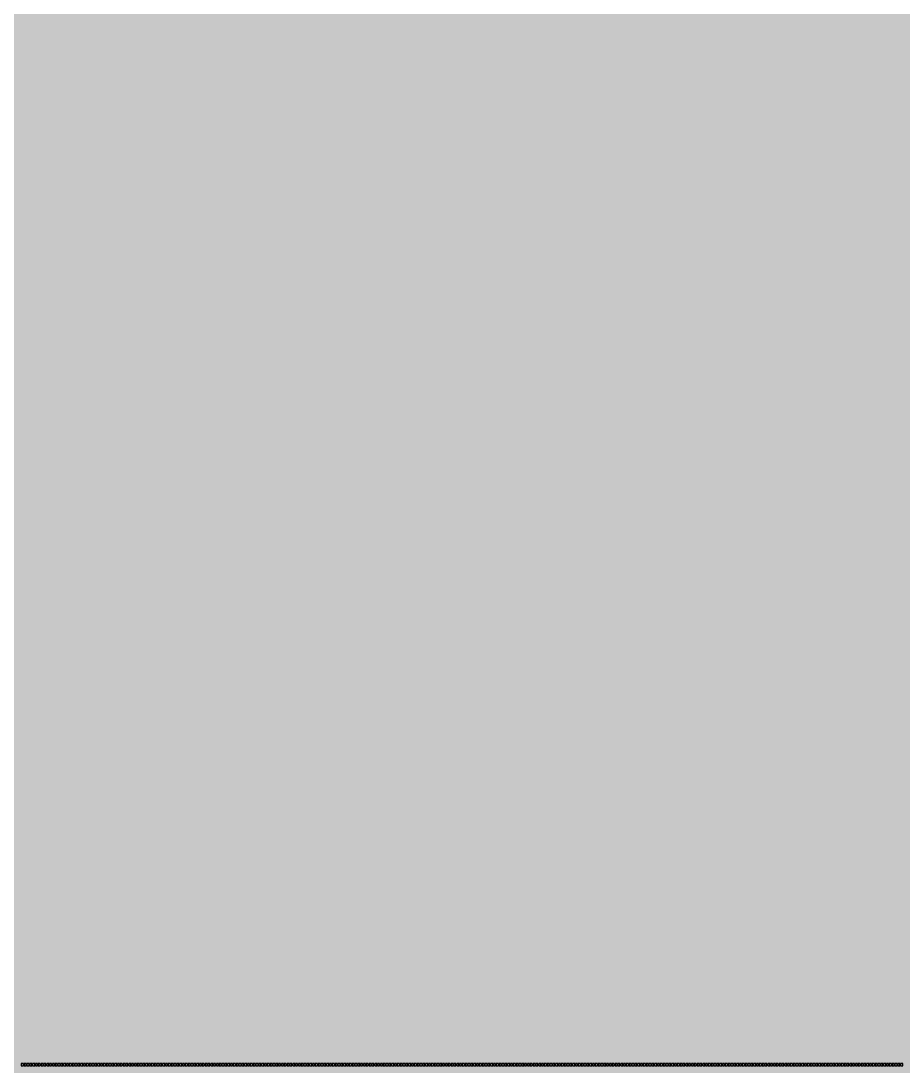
# Model space of a CAD drawing. Header units: inches. Extents: x 0 to 114300, y 0 to 114300.
# Drawn here: x 30996 to 32244, y 40146 to 41625 of the extents above; entities that cross this region are included whole.
import ezdxf

# ---------------------------------------------------------------- set-up
doc = ezdxf.new("R2010")
doc.units = ezdxf.units.IN
doc.header["$MEASUREMENT"] = 0

msp = doc.modelspace()

# ---------------------------------------------------------------- hatches: boundary and pattern name
h = msp.add_hatch()
h.set_pattern_fill('ANSI31', color=256, scale=100)
h.set_pattern_definition([(45, (-3636.992, -6350), (-8.8388348, 8.8388348), [])])
h.paths.add_polyline_path([(114300, 0), (0, 0), (0, 114300), (114300, 114300)])
edge = h.paths.add_edge_path(flags=16)
edge.add_arc((57150, 57150), 50800, 288.35844, 529.79531, ccw=False)
edge.add_line((73150, 8935.5), (41150, 8935.5))
edge.add_arc((57150, 57150), 50800, 190.20469, 251.64156, ccw=False)
edge.add_arc((57150, 57150), 50800, 169.79531, 190.20469, ccw=False)

# ---------------------------------------------------------------- linework, layer by layer
for points in [[(30999.9, 40146.5), (30999.9, 40149.5), (30996.9, 40149.5), (30996.9, 40146.5)], [(31003.9, 40146.5), (31003.9, 40149.5), (31000.9, 40149.5), (31000.9, 40146.5)], [(31007.9, 40146.5), (31007.9, 40149.5), (31004.9, 40149.5), (31004.9, 40146.5)], [(31011.9, 40146.5), (31011.9, 40149.5), (31008.9, 40149.5), (31008.9, 40146.5)], [(31015.9, 40146.5), (31015.9, 40149.5), (31012.9, 40149.5), (31012.9, 40146.5)], [(31019.9, 40146.5), (31019.9, 40149.5), (31016.9, 40149.5), (31016.9, 40146.5)], [(31023.9, 40146.5), (31023.9, 40149.5), (31020.9, 40149.5), (31020.9, 40146.5)], [(31027.9, 40146.5), (31027.9, 40149.5), (31024.9, 40149.5), (31024.9, 40146.5)], [(31031.9, 40146.5), (31031.9, 40149.5), (31028.9, 40149.5), (31028.9, 40146.5)], [(31035.9, 40146.5), (31035.9, 40149.5), (31032.9, 40149.5), (31032.9, 40146.5)], [(31039.9, 40146.5), (31039.9, 40149.5), (31036.9, 40149.5), (31036.9, 40146.5)], [(31043.9, 40146.5), (31043.9, 40149.5), (31040.9, 40149.5), (31040.9, 40146.5)], [(31047.9, 40146.5), (31047.9, 40149.5), (31044.9, 40149.5), (31044.9, 40146.5)], [(31051.9, 40146.5), (31051.9, 40149.5), (31048.9, 40149.5), (31048.9, 40146.5)], [(31055.9, 40146.5), (31055.9, 40149.5), (31052.9, 40149.5), (31052.9, 40146.5)], [(31059.9, 40146.5), (31059.9, 40149.5), (31056.9, 40149.5), (31056.9, 40146.5)], [(31063.9, 40146.5), (31063.9, 40149.5), (31060.9, 40149.5), (31060.9, 40146.5)], [(31067.9, 40146.5), (31067.9, 40149.5), (31064.9, 40149.5), (31064.9, 40146.5)], [(31071.9, 40146.5), (31071.9, 40149.5), (31068.9, 40149.5), (31068.9, 40146.5)], [(31075.9, 40146.5), (31075.9, 40149.5), (31072.9, 40149.5), (31072.9, 40146.5)], [(31079.9, 40146.5), (31079.9, 40149.5), (31076.9, 40149.5), (31076.9, 40146.5)], [(31083.9, 40146.5), (31083.9, 40149.5), (31080.9, 40149.5), (31080.9, 40146.5)], [(31087.9, 40146.5), (31087.9, 40149.5), (31084.9, 40149.5), (31084.9, 40146.5)], [(31091.9, 40146.5), (31091.9, 40149.5), (31088.9, 40149.5), (31088.9, 40146.5)], [(31095.9, 40146.5), (31095.9, 40149.5), (31092.9, 40149.5), (31092.9, 40146.5)], [(31099.9, 40146.5), (31099.9, 40149.5), (31096.9, 40149.5), (31096.9, 40146.5)], [(31103.9, 40146.5), (31103.9, 40149.5), (31100.9, 40149.5), (31100.9, 40146.5)], [(31107.9, 40146.5), (31107.9, 40149.5), (31104.9, 40149.5), (31104.9, 40146.5)], [(31111.9, 40146.5), (31111.9, 40149.5), (31108.9, 40149.5), (31108.9, 40146.5)], [(31115.9, 40146.5), (31115.9, 40149.5), (31112.9, 40149.5), (31112.9, 40146.5)], [(31119.9, 40146.5), (31119.9, 40149.5), (31116.9, 40149.5), (31116.9, 40146.5)], [(31123.9, 40146.5), (31123.9, 40149.5), (31120.9, 40149.5), (31120.9, 40146.5)], [(31127.9, 40146.5), (31127.9, 40149.5), (31124.9, 40149.5), (31124.9, 40146.5)], [(31131.9, 40146.5), (31131.9, 40149.5), (31128.9, 40149.5), (31128.9, 40146.5)], [(31135.9, 40146.5), (31135.9, 40149.5), (31132.9, 40149.5), (31132.9, 40146.5)], [(31139.9, 40146.5), (31139.9, 40149.5), (31136.9, 40149.5), (31136.9, 40146.5)], [(31143.9, 40146.5), (31143.9, 40149.5), (31140.9, 40149.5), (31140.9, 40146.5)], [(31147.9, 40146.5), (31147.9, 40149.5), (31144.9, 40149.5), (31144.9, 40146.5)], [(31151.9, 40146.5), (31151.9, 40149.5), (31148.9, 40149.5), (31148.9, 40146.5)], [(31155.9, 40146.5), (31155.9, 40149.5), (31152.9, 40149.5), (31152.9, 40146.5)], [(31159.9, 40146.5), (31159.9, 40149.5), (31156.9, 40149.5), (31156.9, 40146.5)], [(31163.9, 40146.5), (31163.9, 40149.5), (31160.9, 40149.5), (31160.9, 40146.5)], [(31167.9, 40146.5), (31167.9, 40149.5), (31164.9, 40149.5), (31164.9, 40146.5)], [(31171.9, 40146.5), (31171.9, 40149.5), (31168.9, 40149.5), (31168.9, 40146.5)], [(31175.9, 40146.5), (31175.9, 40149.5), (31172.9, 40149.5), (31172.9, 40146.5)], [(31179.9, 40146.5), (31179.9, 40149.5), (31176.9, 40149.5), (31176.9, 40146.5)], [(31183.9, 40146.5), (31183.9, 40149.5), (31180.9, 40149.5), (31180.9, 40146.5)], [(31187.9, 40146.5), (31187.9, 40149.5), (31184.9, 40149.5), (31184.9, 40146.5)], [(31191.9, 40146.5), (31191.9, 40149.5), (31188.9, 40149.5), (31188.9, 40146.5)], [(31195.9, 40146.5), (31195.9, 40149.5), (31192.9, 40149.5), (31192.9, 40146.5)], [(31199.9, 40146.5), (31199.9, 40149.5), (31196.9, 40149.5), (31196.9, 40146.5)], [(31203.9, 40146.5), (31203.9, 40149.5), (31200.9, 40149.5), (31200.9, 40146.5)], [(31207.9, 40146.5), (31207.9, 40149.5), (31204.9, 40149.5), (31204.9, 40146.5)], [(31211.9, 40146.5), (31211.9, 40149.5), (31208.9, 40149.5), (31208.9, 40146.5)], [(31215.9, 40146.5), (31215.9, 40149.5), (31212.9, 40149.5), (31212.9, 40146.5)], [(31219.9, 40146.5), (31219.9, 40149.5), (31216.9, 40149.5), (31216.9, 40146.5)], [(31223.9, 40146.5), (31223.9, 40149.5), (31220.9, 40149.5), (31220.9, 40146.5)], [(31227.9, 40146.5), (31227.9, 40149.5), (31224.9, 40149.5), (31224.9, 40146.5)], [(31231.9, 40146.5), (31231.9, 40149.5), (31228.9, 40149.5), (31228.9, 40146.5)], [(31235.9, 40146.5), (31235.9, 40149.5), (31232.9, 40149.5), (31232.9, 40146.5)], [(31239.9, 40146.5), (31239.9, 40149.5), (31236.9, 40149.5), (31236.9, 40146.5)], [(31243.9, 40146.5), (31243.9, 40149.5), (31240.9, 40149.5), (31240.9, 40146.5)], [(31247.9, 40146.5), (31247.9, 40149.5), (31244.9, 40149.5), (31244.9, 40146.5)], [(31251.9, 40146.5), (31251.9, 40149.5), (31248.9, 40149.5), (31248.9, 40146.5)], [(31255.9, 40146.5), (31255.9, 40149.5), (31252.9, 40149.5), (31252.9, 40146.5)], [(31259.9, 40146.5), (31259.9, 40149.5), (31256.9, 40149.5), (31256.9, 40146.5)], [(31263.9, 40146.5), (31263.9, 40149.5), (31260.9, 40149.5), (31260.9, 40146.5)], [(31267.9, 40146.5), (31267.9, 40149.5), (31264.9, 40149.5), (31264.9, 40146.5)], [(31271.9, 40146.5), (31271.9, 40149.5), (31268.9, 40149.5), (31268.9, 40146.5)], [(31275.9, 40146.5), (31275.9, 40149.5), (31272.9, 40149.5), (31272.9, 40146.5)], [(31279.9, 40146.5), (31279.9, 40149.5), (31276.9, 40149.5), (31276.9, 40146.5)], [(31283.9, 40146.5), (31283.9, 40149.5), (31280.9, 40149.5), (31280.9, 40146.5)], [(31287.9, 40146.5), (31287.9, 40149.5), (31284.9, 40149.5), (31284.9, 40146.5)], [(31291.9, 40146.5), (31291.9, 40149.5), (31288.9, 40149.5), (31288.9, 40146.5)], [(31295.9, 40146.5), (31295.9, 40149.5), (31292.9, 40149.5), (31292.9, 40146.5)], [(31299.9, 40146.5), (31299.9, 40149.5), (31296.9, 40149.5), (31296.9, 40146.5)], [(31303.9, 40146.5), (31303.9, 40149.5), (31300.9, 40149.5), (31300.9, 40146.5)], [(31307.9, 40146.5), (31307.9, 40149.5), (31304.9, 40149.5), (31304.9, 40146.5)], [(31311.9, 40146.5), (31311.9, 40149.5), (31308.9, 40149.5), (31308.9, 40146.5)], [(31315.9, 40146.5), (31315.9, 40149.5), (31312.9, 40149.5), (31312.9, 40146.5)], [(31319.9, 40146.5), (31319.9, 40149.5), (31316.9, 40149.5), (31316.9, 40146.5)], [(31323.9, 40146.5), (31323.9, 40149.5), (31320.9, 40149.5), (31320.9, 40146.5)], [(31327.9, 40146.5), (31327.9, 40149.5), (31324.9, 40149.5), (31324.9, 40146.5)], [(31331.9, 40146.5), (31331.9, 40149.5), (31328.9, 40149.5), (31328.9, 40146.5)], [(31335.9, 40146.5), (31335.9, 40149.5), (31332.9, 40149.5), (31332.9, 40146.5)], [(31339.9, 40146.5), (31339.9, 40149.5), (31336.9, 40149.5), (31336.9, 40146.5)], [(31343.9, 40146.5), (31343.9, 40149.5), (31340.9, 40149.5), (31340.9, 40146.5)], [(31347.9, 40146.5), (31347.9, 40149.5), (31344.9, 40149.5), (31344.9, 40146.5)], [(31351.9, 40146.5), (31351.9, 40149.5), (31348.9, 40149.5), (31348.9, 40146.5)], [(31355.9, 40146.5), (31355.9, 40149.5), (31352.9, 40149.5), (31352.9, 40146.5)], [(31359.9, 40146.5), (31359.9, 40149.5), (31356.9, 40149.5), (31356.9, 40146.5)], [(31363.9, 40146.5), (31363.9, 40149.5), (31360.9, 40149.5), (31360.9, 40146.5)], [(31367.9, 40146.5), (31367.9, 40149.5), (31364.9, 40149.5), (31364.9, 40146.5)], [(31371.9, 40146.5), (31371.9, 40149.5), (31368.9, 40149.5), (31368.9, 40146.5)], [(31375.9, 40146.5), (31375.9, 40149.5), (31372.9, 40149.5), (31372.9, 40146.5)], [(31379.9, 40146.5), (31379.9, 40149.5), (31376.9, 40149.5), (31376.9, 40146.5)], [(31383.9, 40146.5), (31383.9, 40149.5), (31380.9, 40149.5), (31380.9, 40146.5)], [(31387.9, 40146.5), (31387.9, 40149.5), (31384.9, 40149.5), (31384.9, 40146.5)], [(31391.9, 40146.5), (31391.9, 40149.5), (31388.9, 40149.5), (31388.9, 40146.5)], [(31395.9, 40146.5), (31395.9, 40149.5), (31392.9, 40149.5), (31392.9, 40146.5)], [(31399.9, 40146.5), (31399.9, 40149.5), (31396.9, 40149.5), (31396.9, 40146.5)], [(31403.9, 40146.5), (31403.9, 40149.5), (31400.9, 40149.5), (31400.9, 40146.5)], [(31407.9, 40146.5), (31407.9, 40149.5), (31404.9, 40149.5), (31404.9, 40146.5)], [(31411.9, 40146.5), (31411.9, 40149.5), (31408.9, 40149.5), (31408.9, 40146.5)], [(31415.9, 40146.5), (31415.9, 40149.5), (31412.9, 40149.5), (31412.9, 40146.5)], [(31419.9, 40146.5), (31419.9, 40149.5), (31416.9, 40149.5), (31416.9, 40146.5)], [(31423.9, 40146.5), (31423.9, 40149.5), (31420.9, 40149.5), (31420.9, 40146.5)], [(31427.9, 40146.5), (31427.9, 40149.5), (31424.9, 40149.5), (31424.9, 40146.5)], [(31431.9, 40146.5), (31431.9, 40149.5), (31428.9, 40149.5), (31428.9, 40146.5)], [(31435.9, 40146.5), (31435.9, 40149.5), (31432.9, 40149.5), (31432.9, 40146.5)], [(31439.9, 40146.5), (31439.9, 40149.5), (31436.9, 40149.5), (31436.9, 40146.5)], [(31443.9, 40146.5), (31443.9, 40149.5), (31440.9, 40149.5), (31440.9, 40146.5)], [(31447.9, 40146.5), (31447.9, 40149.5), (31444.9, 40149.5), (31444.9, 40146.5)], [(31451.9, 40146.5), (31451.9, 40149.5), (31448.9, 40149.5), (31448.9, 40146.5)], [(31455.9, 40146.5), (31455.9, 40149.5), (31452.9, 40149.5), (31452.9, 40146.5)], [(31459.9, 40146.5), (31459.9, 40149.5), (31456.9, 40149.5), (31456.9, 40146.5)], [(31463.9, 40146.5), (31463.9, 40149.5), (31460.9, 40149.5), (31460.9, 40146.5)], [(31467.9, 40146.5), (31467.9, 40149.5), (31464.9, 40149.5), (31464.9, 40146.5)], [(31471.9, 40146.5), (31471.9, 40149.5), (31468.9, 40149.5), (31468.9, 40146.5)], [(31475.9, 40146.5), (31475.9, 40149.5), (31472.9, 40149.5), (31472.9, 40146.5)], [(31479.9, 40146.5), (31479.9, 40149.5), (31476.9, 40149.5), (31476.9, 40146.5)], [(31483.9, 40146.5), (31483.9, 40149.5), (31480.9, 40149.5), (31480.9, 40146.5)], [(31487.9, 40146.5), (31487.9, 40149.5), (31484.9, 40149.5), (31484.9, 40146.5)], [(31491.9, 40146.5), (31491.9, 40149.5), (31488.9, 40149.5), (31488.9, 40146.5)], [(31495.9, 40146.5), (31495.9, 40149.5), (31492.9, 40149.5), (31492.9, 40146.5)], [(31499.9, 40146.5), (31499.9, 40149.5), (31496.9, 40149.5), (31496.9, 40146.5)], [(31503.9, 40146.5), (31503.9, 40149.5), (31500.9, 40149.5), (31500.9, 40146.5)], [(31507.9, 40146.5), (31507.9, 40149.5), (31504.9, 40149.5), (31504.9, 40146.5)], [(31511.9, 40146.5), (31511.9, 40149.5), (31508.9, 40149.5), (31508.9, 40146.5)], [(31515.9, 40146.5), (31515.9, 40149.5), (31512.9, 40149.5), (31512.9, 40146.5)], [(31519.9, 40146.5), (31519.9, 40149.5), (31516.9, 40149.5), (31516.9, 40146.5)], [(31523.9, 40146.5), (31523.9, 40149.5), (31520.9, 40149.5), (31520.9, 40146.5)], [(31527.9, 40146.5), (31527.9, 40149.5), (31524.9, 40149.5), (31524.9, 40146.5)], [(31531.9, 40146.5), (31531.9, 40149.5), (31528.9, 40149.5), (31528.9, 40146.5)], [(31535.9, 40146.5), (31535.9, 40149.5), (31532.9, 40149.5), (31532.9, 40146.5)], [(31539.9, 40146.5), (31539.9, 40149.5), (31536.9, 40149.5), (31536.9, 40146.5)], [(31543.9, 40146.5), (31543.9, 40149.5), (31540.9, 40149.5), (31540.9, 40146.5)], [(31547.9, 40146.5), (31547.9, 40149.5), (31544.9, 40149.5), (31544.9, 40146.5)], [(31551.9, 40146.5), (31551.9, 40149.5), (31548.9, 40149.5), (31548.9, 40146.5)], [(31555.9, 40146.5), (31555.9, 40149.5), (31552.9, 40149.5), (31552.9, 40146.5)], [(31559.9, 40146.5), (31559.9, 40149.5), (31556.9, 40149.5), (31556.9, 40146.5)], [(31563.9, 40146.5), (31563.9, 40149.5), (31560.9, 40149.5), (31560.9, 40146.5)], [(31567.9, 40146.5), (31567.9, 40149.5), (31564.9, 40149.5), (31564.9, 40146.5)], [(31571.9, 40146.5), (31571.9, 40149.5), (31568.9, 40149.5), (31568.9, 40146.5)], [(31575.9, 40146.5), (31575.9, 40149.5), (31572.9, 40149.5), (31572.9, 40146.5)], [(31579.9, 40146.5), (31579.9, 40149.5), (31576.9, 40149.5), (31576.9, 40146.5)], [(31583.9, 40146.5), (31583.9, 40149.5), (31580.9, 40149.5), (31580.9, 40146.5)], [(31587.9, 40146.5), (31587.9, 40149.5), (31584.9, 40149.5), (31584.9, 40146.5)], [(31591.9, 40146.5), (31591.9, 40149.5), (31588.9, 40149.5), (31588.9, 40146.5)], [(31595.9, 40146.5), (31595.9, 40149.5), (31592.9, 40149.5), (31592.9, 40146.5)], [(31599.9, 40146.5), (31599.9, 40149.5), (31596.9, 40149.5), (31596.9, 40146.5)], [(31603.9, 40146.5), (31603.9, 40149.5), (31600.9, 40149.5), (31600.9, 40146.5)], [(31607.9, 40146.5), (31607.9, 40149.5), (31604.9, 40149.5), (31604.9, 40146.5)], [(31611.9, 40146.5), (31611.9, 40149.5), (31608.9, 40149.5), (31608.9, 40146.5)], [(31615.9, 40146.5), (31615.9, 40149.5), (31612.9, 40149.5), (31612.9, 40146.5)], [(31619.9, 40146.5), (31619.9, 40149.5), (31616.9, 40149.5), (31616.9, 40146.5)], [(31623.9, 40146.5), (31623.9, 40149.5), (31620.9, 40149.5), (31620.9, 40146.5)], [(31627.9, 40146.5), (31627.9, 40149.5), (31624.9, 40149.5), (31624.9, 40146.5)], [(31631.9, 40146.5), (31631.9, 40149.5), (31628.9, 40149.5), (31628.9, 40146.5)], [(31635.9, 40146.5), (31635.9, 40149.5), (31632.9, 40149.5), (31632.9, 40146.5)], [(31639.9, 40146.5), (31639.9, 40149.5), (31636.9, 40149.5), (31636.9, 40146.5)], [(31643.9, 40146.5), (31643.9, 40149.5), (31640.9, 40149.5), (31640.9, 40146.5)], [(31647.9, 40146.5), (31647.9, 40149.5), (31644.9, 40149.5), (31644.9, 40146.5)], [(31651.9, 40146.5), (31651.9, 40149.5), (31648.9, 40149.5), (31648.9, 40146.5)], [(31655.9, 40146.5), (31655.9, 40149.5), (31652.9, 40149.5), (31652.9, 40146.5)], [(31659.9, 40146.5), (31659.9, 40149.5), (31656.9, 40149.5), (31656.9, 40146.5)], [(31663.9, 40146.5), (31663.9, 40149.5), (31660.9, 40149.5), (31660.9, 40146.5)], [(31667.9, 40146.5), (31667.9, 40149.5), (31664.9, 40149.5), (31664.9, 40146.5)], [(31671.9, 40146.5), (31671.9, 40149.5), (31668.9, 40149.5), (31668.9, 40146.5)], [(31675.9, 40146.5), (31675.9, 40149.5), (31672.9, 40149.5), (31672.9, 40146.5)], [(31679.9, 40146.5), (31679.9, 40149.5), (31676.9, 40149.5), (31676.9, 40146.5)], [(31683.9, 40146.5), (31683.9, 40149.5), (31680.9, 40149.5), (31680.9, 40146.5)], [(31687.9, 40146.5), (31687.9, 40149.5), (31684.9, 40149.5), (31684.9, 40146.5)], [(31691.9, 40146.5), (31691.9, 40149.5), (31688.9, 40149.5), (31688.9, 40146.5)], [(31695.9, 40146.5), (31695.9, 40149.5), (31692.9, 40149.5), (31692.9, 40146.5)], [(31699.9, 40146.5), (31699.9, 40149.5), (31696.9, 40149.5), (31696.9, 40146.5)], [(31703.9, 40146.5), (31703.9, 40149.5), (31700.9, 40149.5), (31700.9, 40146.5)], [(31707.9, 40146.5), (31707.9, 40149.5), (31704.9, 40149.5), (31704.9, 40146.5)], [(31711.9, 40146.5), (31711.9, 40149.5), (31708.9, 40149.5), (31708.9, 40146.5)], [(31715.9, 40146.5), (31715.9, 40149.5), (31712.9, 40149.5), (31712.9, 40146.5)], [(31719.9, 40146.5), (31719.9, 40149.5), (31716.9, 40149.5), (31716.9, 40146.5)], [(31723.9, 40146.5), (31723.9, 40149.5), (31720.9, 40149.5), (31720.9, 40146.5)], [(31727.9, 40146.5), (31727.9, 40149.5), (31724.9, 40149.5), (31724.9, 40146.5)], [(31731.9, 40146.5), (31731.9, 40149.5), (31728.9, 40149.5), (31728.9, 40146.5)], [(31735.9, 40146.5), (31735.9, 40149.5), (31732.9, 40149.5), (31732.9, 40146.5)], [(31739.9, 40146.5), (31739.9, 40149.5), (31736.9, 40149.5), (31736.9, 40146.5)], [(31743.9, 40146.5), (31743.9, 40149.5), (31740.9, 40149.5), (31740.9, 40146.5)], [(31747.9, 40146.5), (31747.9, 40149.5), (31744.9, 40149.5), (31744.9, 40146.5)], [(31751.9, 40146.5), (31751.9, 40149.5), (31748.9, 40149.5), (31748.9, 40146.5)], [(31755.9, 40146.5), (31755.9, 40149.5), (31752.9, 40149.5), (31752.9, 40146.5)], [(31759.9, 40146.5), (31759.9, 40149.5), (31756.9, 40149.5), (31756.9, 40146.5)], [(31763.9, 40146.5), (31763.9, 40149.5), (31760.9, 40149.5), (31760.9, 40146.5)], [(31767.9, 40146.5), (31767.9, 40149.5), (31764.9, 40149.5), (31764.9, 40146.5)], [(31771.9, 40146.5), (31771.9, 40149.5), (31768.9, 40149.5), (31768.9, 40146.5)], [(31775.9, 40146.5), (31775.9, 40149.5), (31772.9, 40149.5), (31772.9, 40146.5)], [(31779.9, 40146.5), (31779.9, 40149.5), (31776.9, 40149.5), (31776.9, 40146.5)], [(31783.9, 40146.5), (31783.9, 40149.5), (31780.9, 40149.5), (31780.9, 40146.5)], [(31787.9, 40146.5), (31787.9, 40149.5), (31784.9, 40149.5), (31784.9, 40146.5)], [(31791.9, 40146.5), (31791.9, 40149.5), (31788.9, 40149.5), (31788.9, 40146.5)], [(31795.9, 40146.5), (31795.9, 40149.5), (31792.9, 40149.5), (31792.9, 40146.5)], [(31799.9, 40146.5), (31799.9, 40149.5), (31796.9, 40149.5), (31796.9, 40146.5)], [(31803.9, 40146.5), (31803.9, 40149.5), (31800.9, 40149.5), (31800.9, 40146.5)], [(31807.9, 40146.5), (31807.9, 40149.5), (31804.9, 40149.5), (31804.9, 40146.5)], [(31811.9, 40146.5), (31811.9, 40149.5), (31808.9, 40149.5), (31808.9, 40146.5)], [(31815.9, 40146.5), (31815.9, 40149.5), (31812.9, 40149.5), (31812.9, 40146.5)], [(31819.9, 40146.5), (31819.9, 40149.5), (31816.9, 40149.5), (31816.9, 40146.5)], [(31823.9, 40146.5), (31823.9, 40149.5), (31820.9, 40149.5), (31820.9, 40146.5)], [(31827.9, 40146.5), (31827.9, 40149.5), (31824.9, 40149.5), (31824.9, 40146.5)], [(31831.9, 40146.5), (31831.9, 40149.5), (31828.9, 40149.5), (31828.9, 40146.5)], [(31835.9, 40146.5), (31835.9, 40149.5), (31832.9, 40149.5), (31832.9, 40146.5)], [(31839.9, 40146.5), (31839.9, 40149.5), (31836.9, 40149.5), (31836.9, 40146.5)], [(31843.9, 40146.5), (31843.9, 40149.5), (31840.9, 40149.5), (31840.9, 40146.5)], [(31847.9, 40146.5), (31847.9, 40149.5), (31844.9, 40149.5), (31844.9, 40146.5)], [(31851.9, 40146.5), (31851.9, 40149.5), (31848.9, 40149.5), (31848.9, 40146.5)], [(31855.9, 40146.5), (31855.9, 40149.5), (31852.9, 40149.5), (31852.9, 40146.5)], [(31859.9, 40146.5), (31859.9, 40149.5), (31856.9, 40149.5), (31856.9, 40146.5)], [(31863.9, 40146.5), (31863.9, 40149.5), (31860.9, 40149.5), (31860.9, 40146.5)], [(31867.9, 40146.5), (31867.9, 40149.5), (31864.9, 40149.5), (31864.9, 40146.5)], [(31871.9, 40146.5), (31871.9, 40149.5), (31868.9, 40149.5), (31868.9, 40146.5)], [(31875.9, 40146.5), (31875.9, 40149.5), (31872.9, 40149.5), (31872.9, 40146.5)], [(31879.9, 40146.5), (31879.9, 40149.5), (31876.9, 40149.5), (31876.9, 40146.5)], [(31883.9, 40146.5), (31883.9, 40149.5), (31880.9, 40149.5), (31880.9, 40146.5)], [(31887.9, 40146.5), (31887.9, 40149.5), (31884.9, 40149.5), (31884.9, 40146.5)], [(31891.9, 40146.5), (31891.9, 40149.5), (31888.9, 40149.5), (31888.9, 40146.5)], [(31895.9, 40146.5), (31895.9, 40149.5), (31892.9, 40149.5), (31892.9, 40146.5)], [(31899.9, 40146.5), (31899.9, 40149.5), (31896.9, 40149.5), (31896.9, 40146.5)], [(31903.9, 40146.5), (31903.9, 40149.5), (31900.9, 40149.5), (31900.9, 40146.5)], [(31907.9, 40146.5), (31907.9, 40149.5), (31904.9, 40149.5), (31904.9, 40146.5)], [(31911.9, 40146.5), (31911.9, 40149.5), (31908.9, 40149.5), (31908.9, 40146.5)], [(31915.9, 40146.5), (31915.9, 40149.5), (31912.9, 40149.5), (31912.9, 40146.5)], [(31919.9, 40146.5), (31919.9, 40149.5), (31916.9, 40149.5), (31916.9, 40146.5)], [(31923.9, 40146.5), (31923.9, 40149.5), (31920.9, 40149.5), (31920.9, 40146.5)], [(31927.9, 40146.5), (31927.9, 40149.5), (31924.9, 40149.5), (31924.9, 40146.5)], [(31931.9, 40146.5), (31931.9, 40149.5), (31928.9, 40149.5), (31928.9, 40146.5)], [(31935.9, 40146.5), (31935.9, 40149.5), (31932.9, 40149.5), (31932.9, 40146.5)], [(31939.9, 40146.5), (31939.9, 40149.5), (31936.9, 40149.5), (31936.9, 40146.5)], [(31943.9, 40146.5), (31943.9, 40149.5), (31940.9, 40149.5), (31940.9, 40146.5)], [(31947.9, 40146.5), (31947.9, 40149.5), (31944.9, 40149.5), (31944.9, 40146.5)], [(31951.9, 40146.5), (31951.9, 40149.5), (31948.9, 40149.5), (31948.9, 40146.5)], [(31955.9, 40146.5), (31955.9, 40149.5), (31952.9, 40149.5), (31952.9, 40146.5)], [(31959.9, 40146.5), (31959.9, 40149.5), (31956.9, 40149.5), (31956.9, 40146.5)], [(31963.9, 40146.5), (31963.9, 40149.5), (31960.9, 40149.5), (31960.9, 40146.5)], [(31967.9, 40146.5), (31967.9, 40149.5), (31964.9, 40149.5), (31964.9, 40146.5)], [(31971.9, 40146.5), (31971.9, 40149.5), (31968.9, 40149.5), (31968.9, 40146.5)], [(31975.9, 40146.5), (31975.9, 40149.5), (31972.9, 40149.5), (31972.9, 40146.5)], [(31979.9, 40146.5), (31979.9, 40149.5), (31976.9, 40149.5), (31976.9, 40146.5)], [(31983.9, 40146.5), (31983.9, 40149.5), (31980.9, 40149.5), (31980.9, 40146.5)], [(31987.9, 40146.5), (31987.9, 40149.5), (31984.9, 40149.5), (31984.9, 40146.5)], [(31991.9, 40146.5), (31991.9, 40149.5), (31988.9, 40149.5), (31988.9, 40146.5)], [(31995.9, 40146.5), (31995.9, 40149.5), (31992.9, 40149.5), (31992.9, 40146.5)], [(31999.9, 40146.5), (31999.9, 40149.5), (31996.9, 40149.5), (31996.9, 40146.5)], [(32003.9, 40146.5), (32003.9, 40149.5), (32000.9, 40149.5), (32000.9, 40146.5)], [(32007.9, 40146.5), (32007.9, 40149.5), (32004.9, 40149.5), (32004.9, 40146.5)], [(32011.9, 40146.5), (32011.9, 40149.5), (32008.9, 40149.5), (32008.9, 40146.5)], [(32015.9, 40146.5), (32015.9, 40149.5), (32012.9, 40149.5), (32012.9, 40146.5)], [(32019.9, 40146.5), (32019.9, 40149.5), (32016.9, 40149.5), (32016.9, 40146.5)], [(32023.9, 40146.5), (32023.9, 40149.5), (32020.9, 40149.5), (32020.9, 40146.5)], [(32027.9, 40146.5), (32027.9, 40149.5), (32024.9, 40149.5), (32024.9, 40146.5)], [(32031.9, 40146.5), (32031.9, 40149.5), (32028.9, 40149.5), (32028.9, 40146.5)], [(32035.9, 40146.5), (32035.9, 40149.5), (32032.9, 40149.5), (32032.9, 40146.5)], [(32039.9, 40146.5), (32039.9, 40149.5), (32036.9, 40149.5), (32036.9, 40146.5)], [(32043.9, 40146.5), (32043.9, 40149.5), (32040.9, 40149.5), (32040.9, 40146.5)], [(32047.9, 40146.5), (32047.9, 40149.5), (32044.9, 40149.5), (32044.9, 40146.5)], [(32051.9, 40146.5), (32051.9, 40149.5), (32048.9, 40149.5), (32048.9, 40146.5)], [(32055.9, 40146.5), (32055.9, 40149.5), (32052.9, 40149.5), (32052.9, 40146.5)], [(32059.9, 40146.5), (32059.9, 40149.5), (32056.9, 40149.5), (32056.9, 40146.5)], [(32063.9, 40146.5), (32063.9, 40149.5), (32060.9, 40149.5), (32060.9, 40146.5)], [(32067.9, 40146.5), (32067.9, 40149.5), (32064.9, 40149.5), (32064.9, 40146.5)], [(32071.9, 40146.5), (32071.9, 40149.5), (32068.9, 40149.5), (32068.9, 40146.5)], [(32075.9, 40146.5), (32075.9, 40149.5), (32072.9, 40149.5), (32072.9, 40146.5)], [(32079.9, 40146.5), (32079.9, 40149.5), (32076.9, 40149.5), (32076.9, 40146.5)], [(32083.9, 40146.5), (32083.9, 40149.5), (32080.9, 40149.5), (32080.9, 40146.5)], [(32087.9, 40146.5), (32087.9, 40149.5), (32084.9, 40149.5), (32084.9, 40146.5)], [(32091.9, 40146.5), (32091.9, 40149.5), (32088.9, 40149.5), (32088.9, 40146.5)], [(32095.9, 40146.5), (32095.9, 40149.5), (32092.9, 40149.5), (32092.9, 40146.5)], [(32099.9, 40146.5), (32099.9, 40149.5), (32096.9, 40149.5), (32096.9, 40146.5)], [(32103.9, 40146.5), (32103.9, 40149.5), (32100.9, 40149.5), (32100.9, 40146.5)], [(32107.9, 40146.5), (32107.9, 40149.5), (32104.9, 40149.5), (32104.9, 40146.5)], [(32111.9, 40146.5), (32111.9, 40149.5), (32108.9, 40149.5), (32108.9, 40146.5)], [(32115.9, 40146.5), (32115.9, 40149.5), (32112.9, 40149.5), (32112.9, 40146.5)], [(32119.9, 40146.5), (32119.9, 40149.5), (32116.9, 40149.5), (32116.9, 40146.5)], [(32123.9, 40146.5), (32123.9, 40149.5), (32120.9, 40149.5), (32120.9, 40146.5)], [(32127.9, 40146.5), (32127.9, 40149.5), (32124.9, 40149.5), (32124.9, 40146.5)], [(32131.9, 40146.5), (32131.9, 40149.5), (32128.9, 40149.5), (32128.9, 40146.5)], [(32135.9, 40146.5), (32135.9, 40149.5), (32132.9, 40149.5), (32132.9, 40146.5)], [(32139.9, 40146.5), (32139.9, 40149.5), (32136.9, 40149.5), (32136.9, 40146.5)], [(32143.9, 40146.5), (32143.9, 40149.5), (32140.9, 40149.5), (32140.9, 40146.5)], [(32147.9, 40146.5), (32147.9, 40149.5), (32144.9, 40149.5), (32144.9, 40146.5)], [(32151.9, 40146.5), (32151.9, 40149.5), (32148.9, 40149.5), (32148.9, 40146.5)], [(32155.9, 40146.5), (32155.9, 40149.5), (32152.9, 40149.5), (32152.9, 40146.5)], [(32159.9, 40146.5), (32159.9, 40149.5), (32156.9, 40149.5), (32156.9, 40146.5)], [(32163.9, 40146.5), (32163.9, 40149.5), (32160.9, 40149.5), (32160.9, 40146.5)], [(32167.9, 40146.5), (32167.9, 40149.5), (32164.9, 40149.5), (32164.9, 40146.5)], [(32171.9, 40146.5), (32171.9, 40149.5), (32168.9, 40149.5), (32168.9, 40146.5)], [(32175.9, 40146.5), (32175.9, 40149.5), (32172.9, 40149.5), (32172.9, 40146.5)], [(32179.9, 40146.5), (32179.9, 40149.5), (32176.9, 40149.5), (32176.9, 40146.5)], [(32183.9, 40146.5), (32183.9, 40149.5), (32180.9, 40149.5), (32180.9, 40146.5)], [(32187.9, 40146.5), (32187.9, 40149.5), (32184.9, 40149.5), (32184.9, 40146.5)], [(32191.9, 40146.5), (32191.9, 40149.5), (32188.9, 40149.5), (32188.9, 40146.5)], [(32195.9, 40146.5), (32195.9, 40149.5), (32192.9, 40149.5), (32192.9, 40146.5)], [(32199.9, 40146.5), (32199.9, 40149.5), (32196.9, 40149.5), (32196.9, 40146.5)], [(32203.9, 40146.5), (32203.9, 40149.5), (32200.9, 40149.5), (32200.9, 40146.5)], [(32207.9, 40146.5), (32207.9, 40149.5), (32204.9, 40149.5), (32204.9, 40146.5)], [(32211.9, 40146.5), (32211.9, 40149.5), (32208.9, 40149.5), (32208.9, 40146.5)], [(32215.9, 40146.5), (32215.9, 40149.5), (32212.9, 40149.5), (32212.9, 40146.5)], [(32219.9, 40146.5), (32219.9, 40149.5), (32216.9, 40149.5), (32216.9, 40146.5)], [(32223.9, 40146.5), (32223.9, 40149.5), (32220.9, 40149.5), (32220.9, 40146.5)], [(32227.9, 40146.5), (32227.9, 40149.5), (32224.9, 40149.5), (32224.9, 40146.5)], [(32231.9, 40146.5), (32231.9, 40149.5), (32228.9, 40149.5), (32228.9, 40146.5)], [(32235.9, 40146.5), (32235.9, 40149.5), (32232.9, 40149.5), (32232.9, 40146.5)], [(32239.9, 40146.5), (32239.9, 40149.5), (32236.9, 40149.5), (32236.9, 40146.5)], [(32243.9, 40146.5), (32243.9, 40149.5), (32240.9, 40149.5), (32240.9, 40146.5)]]:
    msp.add_lwpolyline(points, close=True)

doc.saveas('drawing.dxf')
